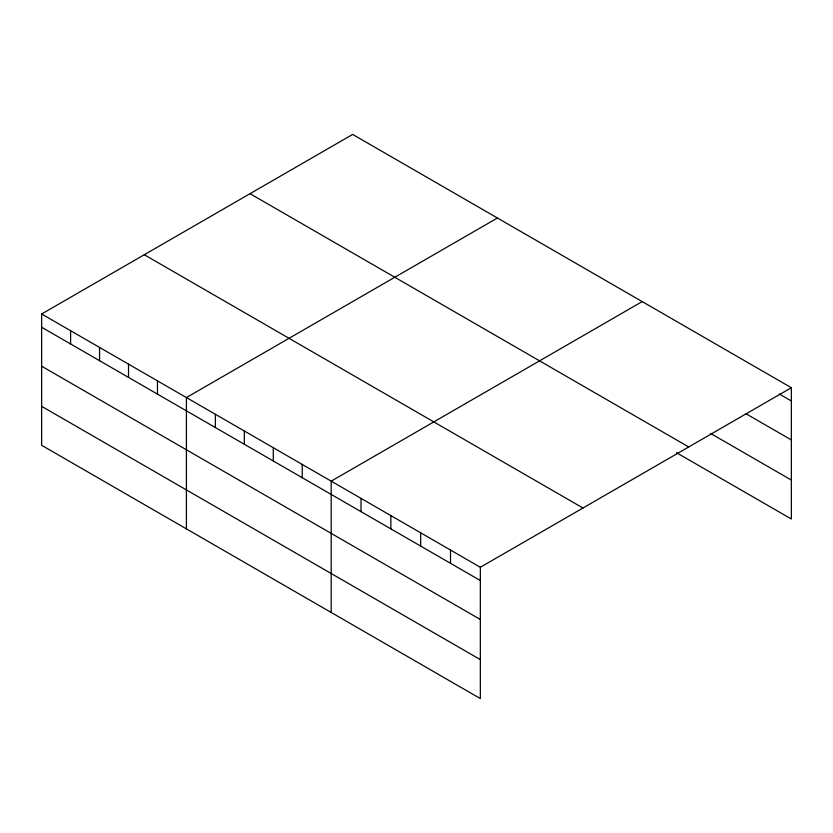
<?xml version="1.0" encoding="UTF-8"?>
<svg xmlns="http://www.w3.org/2000/svg" width="833" height="833" viewBox="0 0 833 833"><rect width="100%" height="100%" fill="white"/><g stroke="black" fill="none" stroke-linecap="round" stroke-linejoin="round"><path stroke-width="1.25" d="M480.339 619.481L480.339 567.263L41.65 313.989L41.65 445.291L480.339 698.575L480.339 619.481L41.65 366.208M676.448 452.673L791.35 519.011L791.35 387.709L352.661 134.425L41.65 313.989M497.426 218.007L186.415 397.57L186.415 528.872M642.191 301.598L331.19 481.151L331.19 612.453M480.339 567.263L791.35 387.709M779.199 393.957L791.35 400.975M746.056 413.772L791.35 439.928M710.695 433.493L791.35 480.058M250.025 193.683L688.714 446.957M144.286 254.731L582.975 508.015M41.65 327.254L480.339 580.528M41.65 406.337L480.339 659.621M450.507 550.04L450.507 563.306M420.686 532.818L420.686 546.084M390.854 515.596L390.854 528.861M361.022 498.373L361.022 511.639M302.233 464.439L302.233 477.705M273.276 447.717L273.276 460.982M244.329 431.005L244.329 444.27M215.372 414.282L215.372 427.558M157.468 380.858L157.468 394.124M128.511 364.136L128.511 377.401M99.554 347.423L99.554 360.689M70.607 330.701L70.607 343.977"/></g></svg>
